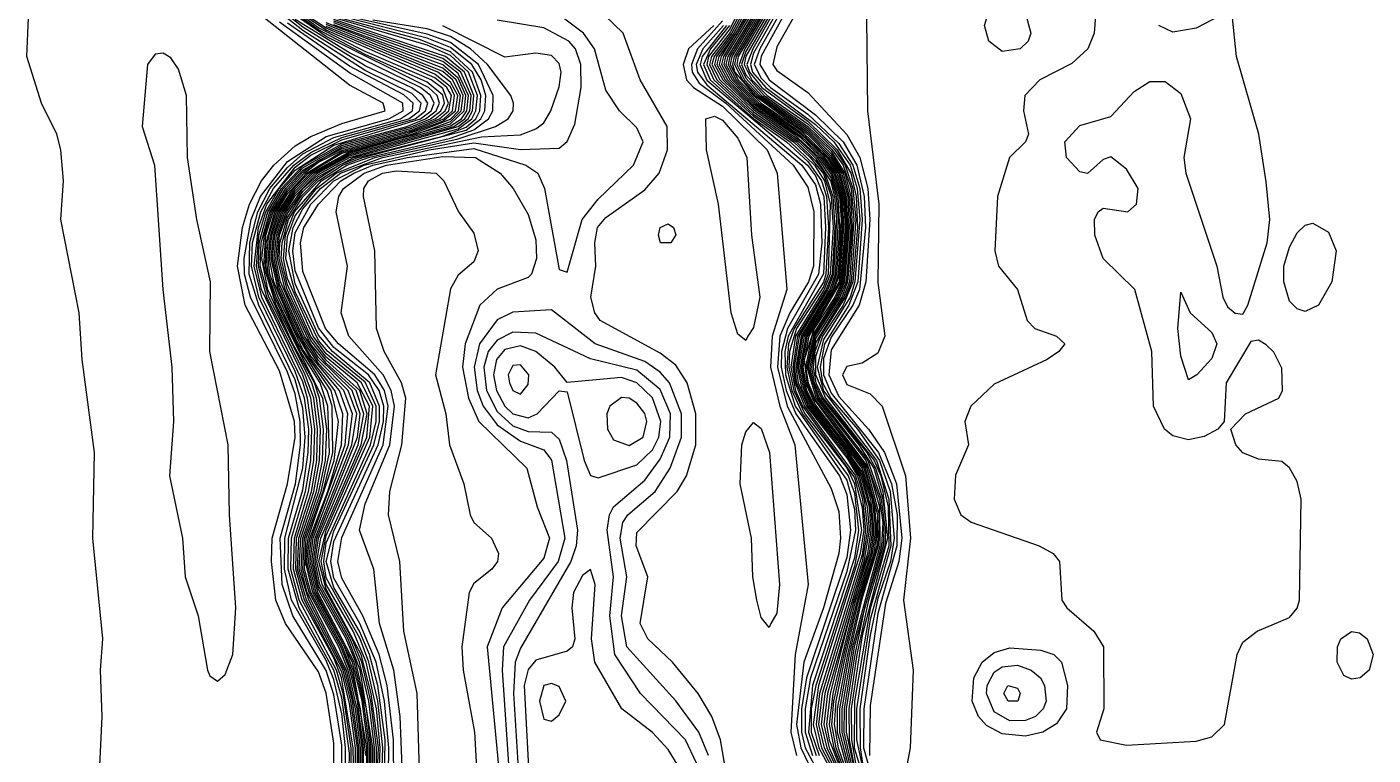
# Model space of a CAD drawing. Header units: inches. Extents: x 3311818 to 3313075, y 1372003 to 1372737.
# Drawn here: x 3312010.4 to 3312076.4, y 1372442 to 1372477.7 of the extents above; entities that cross this region are included whole.
import ezdxf

# ---------------------------------------------------------------- set-up
doc = ezdxf.new("R2010")
doc.units = ezdxf.units.IN
doc.header["$MEASUREMENT"] = 0

msp = doc.modelspace()

# ---------------------------------------------------------------- linework, layer by layer
for points, elevation in [([(3312028.409, 1372438.537), (3312028.381, 1372442.729), (3312028.074, 1372445.397), (3312027.674, 1372446.922), (3312026.872, 1372448.827), (3312025.842, 1372450.663), (3312025.651, 1372451.495), (3312025.842, 1372452.666), (3312027.871, 1372457.212), (3312028.113, 1372459.118), (3312027.938, 1372459.88), (3312027.469, 1372460.643), (3312025.688, 1372462.167), (3312025.049, 1372462.929), (3312023.936, 1372465.724), (3312023.81, 1372467.122), (3312023.975, 1372467.884), (3312024.693, 1372469.028), (3312025.802, 1372470.171), (3312026.435, 1372470.552), (3312027.364, 1372470.933), (3312029.05, 1372471.314), (3312032.321, 1372471.752), (3312034.879, 1372470.933), (3312035.464, 1372470.552), (3312035.794, 1372469.79), (3312036.513, 1372465.824), (3312036.895, 1372465.682), (3312037.632, 1372468.265), (3312038.419, 1372469.269), (3312040.152, 1372470.933), (3312040.633, 1372472.077), (3312040.325, 1372472.773), (3312039.473, 1372473.601), (3312038.8, 1372474.624), (3312038.242, 1372476.65), (3312037.701, 1372477.413), (3312032.702, 1372481.18)], 4524), ([(3312047.104, 1372480.081), (3312044.776, 1372476.269), (3312044.686, 1372475.888), (3312045.091, 1372475.126), (3312046.212, 1372473.982), (3312048.329, 1372472.493), (3312049.472, 1372471.405), (3312050.054, 1372470.552), (3312050.389, 1372469.409), (3312050.466, 1372467.884), (3312050.242, 1372465.216), (3312048.677, 1372462.548), (3312048.393, 1372461.024), (3312048.646, 1372459.88), (3312049.039, 1372459.118), (3312051.378, 1372456.055), (3312051.858, 1372454.544), (3312052.02, 1372453.02), (3312051.872, 1372451.877), (3312051.124, 1372449.59), (3312050.472, 1372446.922), (3312049.964, 1372444.635), (3312049.876, 1372443.492), (3312050.087, 1372442.348), (3312050.509, 1372441.205)], 4512), ([(3312047.194, 1372480.081), (3312044.881, 1372476.269), (3312044.792, 1372475.888), (3312045.194, 1372475.126), (3312046.312, 1372473.982), (3312048.329, 1372472.579), (3312049.64, 1372471.314), (3312050.13, 1372470.552), (3312050.457, 1372469.409), (3312050.532, 1372467.884), (3312050.31, 1372465.216), (3312048.753, 1372462.548), (3312048.459, 1372461.024), (3312048.586, 1372460.261), (3312049.091, 1372459.16), (3312051.448, 1372456.069), (3312051.929, 1372454.544), (3312052.092, 1372453.02), (3312051.945, 1372451.877), (3312051.198, 1372449.59), (3312050.563, 1372446.922), (3312050.083, 1372444.635), (3312049.997, 1372443.492), (3312050.192, 1372442.348), (3312050.592, 1372441.205)], 4511), ([(3312047.282, 1372480.081), (3312044.985, 1372476.269), (3312044.898, 1372475.888), (3312045.297, 1372475.126), (3312046.411, 1372473.982), (3312048.329, 1372472.666), (3312049.729, 1372471.314), (3312050.205, 1372470.552), (3312050.524, 1372469.409), (3312050.598, 1372467.884), (3312050.378, 1372465.216), (3312050.04, 1372464.454), (3312049.012, 1372462.929), (3312048.531, 1372461.405), (3312048.653, 1372460.261), (3312048.967, 1372459.499), (3312051.525, 1372456.069), (3312052.128, 1372453.782), (3312052.092, 1372452.258), (3312051.273, 1372449.59), (3312050.653, 1372446.922), (3312050.145, 1372444.254), (3312050.15, 1372443.11), (3312050.674, 1372441.205)], 4510), ([(3312047.37, 1372480.081), (3312045.088, 1372476.269), (3312045.006, 1372475.888), (3312045.121, 1372475.507), (3312046.114, 1372474.364), (3312048.692, 1372472.458), (3312049.818, 1372471.314), (3312050.283, 1372470.552), (3312050.591, 1372469.409), (3312050.669, 1372467.884), (3312050.446, 1372465.216), (3312050.118, 1372464.454), (3312048.905, 1372462.548), (3312048.593, 1372461.024), (3312048.721, 1372460.261), (3312049.091, 1372459.411), (3312051.602, 1372456.069), (3312052.202, 1372453.782), (3312052.167, 1372452.258), (3312051.347, 1372449.59), (3312050.741, 1372446.922), (3312050.262, 1372444.254), (3312050.265, 1372443.11), (3312050.755, 1372441.205)], 4509), ([(3312047.458, 1372480.081), (3312045.192, 1372476.269), (3312045.113, 1372475.888), (3312045.503, 1372475.126), (3312046.22, 1372474.364), (3312048.71, 1372472.541), (3312049.853, 1372471.385), (3312050.363, 1372470.552), (3312050.665, 1372469.409), (3312050.74, 1372467.884), (3312050.515, 1372465.216), (3312050.196, 1372464.454), (3312048.98, 1372462.548), (3312048.659, 1372461.024), (3312049.117, 1372459.499), (3312051.68, 1372456.069), (3312052.221, 1372454.163), (3312052.245, 1372452.258), (3312050.904, 1372447.303), (3312050.374, 1372444.254), (3312050.373, 1372443.11), (3312050.836, 1372441.205)], 4508), ([(3312047.546, 1372480.081), (3312045.298, 1372476.269), (3312045.22, 1372475.888), (3312045.606, 1372475.126), (3312046.327, 1372474.364), (3312048.71, 1372472.64), (3312049.853, 1372471.503), (3312050.443, 1372470.552), (3312050.742, 1372469.409), (3312050.812, 1372467.884), (3312050.583, 1372465.216), (3312050.279, 1372464.454), (3312049.056, 1372462.548), (3312048.73, 1372461.024), (3312049.203, 1372459.499), (3312051.558, 1372456.45), (3312052.223, 1372454.544), (3312052.382, 1372453.401), (3312052.322, 1372452.258), (3312050.988, 1372447.303), (3312050.486, 1372444.254), (3312050.481, 1372443.11), (3312050.918, 1372441.205)], 4507), ([(3312047.857, 1372480.081), (3312045.661, 1372476.288), (3312045.581, 1372475.888), (3312045.966, 1372475.126), (3312046.712, 1372474.364), (3312048.71, 1372472.968), (3312050.026, 1372471.696), (3312050.537, 1372470.933), (3312050.913, 1372469.79), (3312051.056, 1372468.265), (3312050.833, 1372465.216), (3312050.548, 1372464.454), (3312049.335, 1372462.548), (3312049.048, 1372461.786), (3312048.976, 1372461.024), (3312049.101, 1372460.261), (3312049.46, 1372459.499), (3312051.597, 1372456.831), (3312052.035, 1372456.069), (3312052.394, 1372454.926), (3312052.619, 1372452.639), (3312051.378, 1372447.851), (3312050.834, 1372444.254), (3312050.844, 1372442.729), (3312051.039, 1372441.586)], 4504), ([(3312047.947, 1372480.046), (3312046.002, 1372476.65), (3312045.721, 1372475.888), (3312045.845, 1372475.507), (3312046.459, 1372474.745), (3312048.71, 1372473.098), (3312050.152, 1372471.696), (3312050.813, 1372470.552), (3312051.076, 1372469.409), (3312051.146, 1372467.884), (3312050.919, 1372465.216), (3312050.443, 1372464.073), (3312049.431, 1372462.548), (3312049.091, 1372461.529), (3312049.091, 1372460.669), (3312049.58, 1372459.499), (3312051.955, 1372456.45), (3312052.29, 1372455.688), (3312052.647, 1372454.163), (3312052.678, 1372452.258), (3312051.759, 1372449.185), (3312050.995, 1372444.635), (3312050.986, 1372442.348), (3312051.378, 1372441.072)], 4503), ([(3312048.281, 1372480.081), (3312046.36, 1372476.65), (3312046.071, 1372475.888), (3312046.423, 1372475.212), (3312046.876, 1372474.745), (3312048.71, 1372473.443), (3312050.234, 1372471.999), (3312050.918, 1372470.933), (3312051.254, 1372469.79), (3312051.366, 1372468.265), (3312051.16, 1372465.216), (3312050.716, 1372464.073), (3312049.523, 1372462.167), (3312049.308, 1372461.024), (3312049.434, 1372460.261), (3312049.832, 1372459.499), (3312051.153, 1372457.975), (3312052.22, 1372456.45), (3312052.74, 1372454.926), (3312052.942, 1372452.639), (3312052.763, 1372451.495), (3312052.14, 1372449.671), (3312051.759, 1372447.871), (3312051.259, 1372444.254), (3312051.268, 1372442.348), (3312051.39, 1372441.586)], 4501), ([(3312026.686, 1372440.442), (3312026.687, 1372442.348), (3312026.368, 1372444.635), (3312025.99, 1372446.159), (3312024.227, 1372449.59), (3312023.76, 1372451.114), (3312023.83, 1372452.639), (3312024.597, 1372454.926), (3312024.899, 1372456.45), (3312024.953, 1372457.975), (3312024.757, 1372459.499), (3312024.501, 1372460.261), (3312023.434, 1372462.167), (3312022.211, 1372464.835), (3312021.914, 1372466.36), (3312022.048, 1372467.503), (3312022.403, 1372468.646), (3312023.091, 1372469.79), (3312023.936, 1372470.7), (3312025.842, 1372471.819), (3312029.272, 1372472.755), (3312030.421, 1372473.22), (3312030.912, 1372473.601), (3312031.082, 1372473.982), (3312030.796, 1372474.71), (3312030.232, 1372475.126), (3312026.985, 1372476.513), (3312024.698, 1372477.677), (3312022.435, 1372479.318)], 4507), ([(3312044.824, 1372440.442), (3312044.424, 1372442.729), (3312044, 1372443.873), (3312043.322, 1372445.016), (3312042.064, 1372446.541), (3312040.864, 1372447.684), (3312040.482, 1372448.446), (3312040.859, 1372450.733), (3312040.278, 1372452.258), (3312040.325, 1372452.915), (3312042.299, 1372454.926), (3312042.76, 1372455.688), (3312043.208, 1372457.212), (3312043.217, 1372458.737), (3312042.796, 1372460.261), (3312042.23, 1372461.13), (3312041.468, 1372461.714), (3312038.528, 1372463.311), (3312038.251, 1372463.692), (3312038.064, 1372464.454), (3312038.311, 1372465.979), (3312038.251, 1372467.122), (3312038.393, 1372467.884), (3312038.8, 1372468.363), (3312040.706, 1372469.736), (3312041.411, 1372470.552), (3312041.826, 1372471.696), (3312041.799, 1372472.839), (3312040.488, 1372475.126), (3312039.652, 1372477.413), (3312037.314, 1372479.699)], 4525), ([(3312045.722, 1372479.318), (3312044.898, 1372477.641), (3312043.841, 1372476.269), (3312043.747, 1372475.888), (3312044.102, 1372475.126), (3312046.042, 1372473.336), (3312047.839, 1372472.077), (3312049.036, 1372470.933), (3312049.523, 1372470.171), (3312049.809, 1372469.028), (3312049.698, 1372465.597), (3312049.472, 1372464.967), (3312048.15, 1372462.929), (3312047.804, 1372461.786), (3312047.777, 1372461.024), (3312048.019, 1372459.88), (3312048.563, 1372458.737), (3312050.615, 1372456.09), (3312050.996, 1372455.307), (3312051.348, 1372453.02), (3312050.997, 1372451.265), (3312049.097, 1372445.397), (3312048.877, 1372444.254), (3312048.877, 1372443.11), (3312049.272, 1372441.967)], 4520), ([(3312045.855, 1372479.318), (3312044.898, 1372477.456), (3312043.975, 1372476.269), (3312043.876, 1372475.888), (3312044.251, 1372475.126), (3312046.042, 1372473.45), (3312048.001, 1372472.077), (3312048.822, 1372471.314), (3312049.472, 1372470.508), (3312049.861, 1372469.409), (3312049.943, 1372467.884), (3312049.811, 1372465.597), (3312049.512, 1372464.835), (3312048.099, 1372462.548), (3312047.877, 1372461.024), (3312048.108, 1372459.88), (3312048.447, 1372459.118), (3312050.997, 1372455.587), (3312051.378, 1372454.143), (3312051.451, 1372453.02), (3312051.281, 1372451.877), (3312049.239, 1372445.397), (3312048.976, 1372443.492), (3312049.242, 1372442.348), (3312050.066, 1372440.824)], 4519), ([(3312045.988, 1372479.318), (3312044.973, 1372477.413), (3312044.11, 1372476.269), (3312044.004, 1372475.888), (3312044.394, 1372475.126), (3312046.042, 1372473.564), (3312048.135, 1372472.077), (3312049.091, 1372471.157), (3312049.546, 1372470.552), (3312049.94, 1372469.409), (3312050.026, 1372467.884), (3312049.899, 1372465.597), (3312049.604, 1372464.835), (3312048.195, 1372462.548), (3312047.969, 1372461.024), (3312048.081, 1372460.261), (3312048.541, 1372459.118), (3312051.052, 1372455.688), (3312051.394, 1372454.544), (3312051.542, 1372453.02), (3312051.378, 1372451.817), (3312049.282, 1372445.016), (3312049.11, 1372443.492), (3312049.381, 1372442.348), (3312050.185, 1372440.824)], 4518), ([(3312046.108, 1372479.318), (3312045.072, 1372477.413), (3312044.229, 1372476.269), (3312044.131, 1372475.888), (3312044.533, 1372475.126), (3312046.042, 1372473.666), (3312048.268, 1372472.077), (3312049.091, 1372471.29), (3312049.827, 1372470.171), (3312050.02, 1372469.409), (3312050.114, 1372468.265), (3312049.973, 1372465.597), (3312049.695, 1372464.835), (3312048.291, 1372462.548), (3312048.04, 1372461.024), (3312048.159, 1372460.261), (3312048.635, 1372459.118), (3312050.615, 1372456.57), (3312051.138, 1372455.688), (3312051.473, 1372454.544), (3312051.633, 1372453.02), (3312051.378, 1372451.495), (3312049.417, 1372445.016), (3312049.238, 1372443.492), (3312049.514, 1372442.348), (3312050.286, 1372440.824)], 4517), ([(3312046.22, 1372479.318), (3312045.17, 1372477.413), (3312044.343, 1372476.269), (3312044.245, 1372475.888), (3312044.65, 1372475.126), (3312046.042, 1372473.762), (3312048.329, 1372472.127), (3312049.17, 1372471.314), (3312049.853, 1372470.306), (3312050.099, 1372469.409), (3312050.198, 1372468.265), (3312050.046, 1372465.597), (3312049.787, 1372464.835), (3312048.374, 1372462.548), (3312048.112, 1372461.024), (3312048.238, 1372460.261), (3312048.725, 1372459.118), (3312050.615, 1372456.7), (3312051.225, 1372455.688), (3312051.627, 1372454.163), (3312051.724, 1372453.02), (3312051.457, 1372451.495), (3312049.548, 1372445.016), (3312049.366, 1372443.492), (3312049.636, 1372442.348), (3312050.375, 1372440.824)], 4516), ([(3312046.331, 1372479.318), (3312044.458, 1372476.269), (3312044.358, 1372475.888), (3312044.767, 1372475.126), (3312046.042, 1372473.858), (3312048.027, 1372472.458), (3312049.268, 1372471.314), (3312049.853, 1372470.488), (3312050.178, 1372469.409), (3312050.267, 1372467.884), (3312050.12, 1372465.597), (3312049.874, 1372464.835), (3312048.45, 1372462.548), (3312048.183, 1372461.024), (3312048.434, 1372459.88), (3312048.804, 1372459.118), (3312050.615, 1372456.831), (3312051.311, 1372455.688), (3312051.711, 1372454.163), (3312051.803, 1372453.02), (3312051.64, 1372451.877), (3312049.676, 1372445.016), (3312049.494, 1372443.492), (3312049.758, 1372442.348), (3312050.26, 1372441.205)], 4515), ([(3312047.566, 1372479.946), (3312045.622, 1372476.65), (3312045.335, 1372475.888), (3312045.661, 1372475.205), (3312046.436, 1372474.364), (3312048.71, 1372472.739), (3312049.853, 1372471.62), (3312050.522, 1372470.552), (3312050.819, 1372469.409), (3312050.884, 1372467.884), (3312050.66, 1372465.216), (3312050.369, 1372464.454), (3312049.091, 1372462.435), (3312048.812, 1372461.024), (3312048.947, 1372460.261), (3312049.288, 1372459.499), (3312051.645, 1372456.45), (3312052.305, 1372454.544), (3312052.456, 1372453.401), (3312052.4, 1372452.258), (3312051.493, 1372449.209), (3312051.007, 1372446.922), (3312050.597, 1372444.254), (3312050.588, 1372443.11), (3312050.999, 1372441.205)], 4506), ([(3312047.566, 1372479.771), (3312045.661, 1372476.511), (3312045.458, 1372475.888), (3312045.661, 1372475.373), (3312046.574, 1372474.364), (3312048.71, 1372472.839), (3312049.899, 1372471.696), (3312050.442, 1372470.933), (3312050.831, 1372469.79), (3312050.966, 1372468.265), (3312050.746, 1372465.216), (3312050.459, 1372464.454), (3312049.091, 1372462.225), (3312048.894, 1372461.024), (3312049.022, 1372460.261), (3312049.374, 1372459.499), (3312051.209, 1372457.212), (3312051.942, 1372456.069), (3312052.387, 1372454.544), (3312052.533, 1372453.401), (3312052.478, 1372452.258), (3312051.677, 1372449.59), (3312051.113, 1372446.922), (3312050.715, 1372444.254), (3312050.733, 1372442.729), (3312050.942, 1372441.586)], 4505), ([(3312047.947, 1372479.798), (3312046.042, 1372476.433), (3312045.89, 1372475.888), (3312045.998, 1372475.507), (3312046.653, 1372474.745), (3312049.091, 1372472.931), (3312049.977, 1372472.077), (3312050.779, 1372470.933), (3312051.124, 1372469.79), (3312051.263, 1372468.265), (3312051.012, 1372465.216), (3312050.782, 1372464.454), (3312049.472, 1372462.383), (3312049.173, 1372461.024), (3312049.472, 1372459.86), (3312052.071, 1372456.45), (3312052.689, 1372454.544), (3312052.786, 1372452.258), (3312051.759, 1372448.633), (3312051.098, 1372444.254), (3312051.09, 1372442.729), (3312051.418, 1372441.205)], 4502), ([(3312048.329, 1372479.78), (3312046.423, 1372476.296), (3312046.355, 1372475.888), (3312046.804, 1372475.123), (3312049.091, 1372473.408), (3312050.445, 1372472.077), (3312051.108, 1372470.933), (3312051.471, 1372469.409), (3312051.534, 1372467.884), (3312051.235, 1372464.835), (3312050.91, 1372464.073), (3312049.853, 1372462.497), (3312049.472, 1372461.454), (3312049.472, 1372460.643), (3312049.853, 1372459.748), (3312052.179, 1372456.831), (3312052.815, 1372455.307), (3312053.095, 1372453.782), (3312053.082, 1372452.258), (3312052.14, 1372448.927), (3312051.453, 1372444.254), (3312051.439, 1372442.348), (3312051.759, 1372441.177)], 4500), ([(3312026.194, 1372440.442), (3312026.223, 1372442.087), (3312025.842, 1372444.8), (3312025.46, 1372446.159), (3312023.754, 1372449.209), (3312023.217, 1372451.114), (3312023.237, 1372452.639), (3312023.936, 1372455.01), (3312024.193, 1372456.831), (3312024.22, 1372457.975), (3312024.009, 1372459.499), (3312023.555, 1372460.812), (3312021.778, 1372464.454), (3312021.409, 1372465.979), (3312021.471, 1372467.122), (3312021.873, 1372468.646), (3312022.496, 1372469.79), (3312023.49, 1372470.933), (3312024.317, 1372471.567), (3312025.842, 1372472.304), (3312029.125, 1372473.22), (3312029.659, 1372473.601), (3312029.731, 1372473.982), (3312029.272, 1372474.456), (3312026.985, 1372475.592), (3312023.936, 1372477.554), (3312022.03, 1372479.05)], 4502), ([(3312026.307, 1372440.442), (3312026.308, 1372442.348), (3312025.909, 1372445.016), (3312025.576, 1372446.159), (3312023.745, 1372449.59), (3312023.343, 1372451.114), (3312023.377, 1372452.639), (3312024.067, 1372454.926), (3312024.327, 1372456.45), (3312024.379, 1372457.975), (3312024.165, 1372459.499), (3312023.936, 1372460.3), (3312021.927, 1372464.454), (3312021.542, 1372465.979), (3312021.758, 1372467.884), (3312022.173, 1372469.028), (3312023.555, 1372470.837), (3312024.317, 1372471.43), (3312025.842, 1372472.18), (3312029.438, 1372473.22), (3312029.951, 1372473.601), (3312030.072, 1372473.982), (3312029.823, 1372474.364), (3312029.272, 1372474.739), (3312026.985, 1372475.818), (3312023.936, 1372477.704), (3312022.03, 1372479.214)], 4503), ([(3312026.509, 1372440.442), (3312026.511, 1372442.348), (3312026.223, 1372444.526), (3312025.842, 1372446.071), (3312024.013, 1372449.59), (3312023.584, 1372451.114), (3312023.629, 1372452.639), (3312024.354, 1372454.926), (3312024.615, 1372456.45), (3312024.66, 1372457.975), (3312024.464, 1372459.499), (3312024.054, 1372460.643), (3312022.166, 1372464.454), (3312021.755, 1372465.979), (3312021.798, 1372467.122), (3312022.213, 1372468.646), (3312022.883, 1372469.79), (3312023.936, 1372470.909), (3312025.842, 1372471.982), (3312029.037, 1372472.839), (3312029.958, 1372473.22), (3312030.475, 1372473.601), (3312030.645, 1372473.982), (3312030.523, 1372474.364), (3312030.104, 1372474.745), (3312025.079, 1372477.257), (3312022.411, 1372479.11)], 4505), ([(3312026.609, 1372440.442), (3312026.61, 1372442.348), (3312026.287, 1372444.635), (3312025.904, 1372446.159), (3312024.12, 1372449.59), (3312023.672, 1372451.114), (3312023.729, 1372452.639), (3312024.476, 1372454.926), (3312024.758, 1372456.45), (3312024.806, 1372457.975), (3312024.608, 1372459.499), (3312024.367, 1372460.261), (3312022.269, 1372464.454), (3312021.845, 1372465.979), (3312021.886, 1372467.122), (3312022.308, 1372468.646), (3312022.987, 1372469.79), (3312023.936, 1372470.804), (3312025.842, 1372471.9), (3312029.272, 1372472.829), (3312030.192, 1372473.22), (3312030.705, 1372473.601), (3312030.881, 1372473.982), (3312030.796, 1372474.38), (3312030.034, 1372475.019), (3312026.985, 1372476.363), (3312024.698, 1372477.577), (3312022.411, 1372479.227)], 4506), ([(3312026.763, 1372440.442), (3312026.763, 1372442.348), (3312026.519, 1372444.254), (3312026.077, 1372446.159), (3312024.149, 1372449.971), (3312023.848, 1372451.114), (3312023.931, 1372452.639), (3312024.717, 1372454.926), (3312025.04, 1372456.45), (3312025.106, 1372457.975), (3312024.917, 1372459.499), (3312022.631, 1372464.073), (3312022.024, 1372465.979), (3312022.121, 1372467.503), (3312022.483, 1372468.646), (3312023.174, 1372469.766), (3312023.936, 1372470.596), (3312024.698, 1372471.168), (3312025.842, 1372471.737), (3312029.272, 1372472.681), (3312030.636, 1372473.22), (3312031.102, 1372473.601), (3312031.22, 1372474.364), (3312030.996, 1372474.745), (3312030.415, 1372475.219), (3312025.079, 1372477.569), (3312022.793, 1372479.085)], 4508), ([(3312026.84, 1372440.442), (3312026.84, 1372442.348), (3312026.603, 1372444.254), (3312026.164, 1372446.159), (3312025.697, 1372447.303), (3312024.241, 1372449.971), (3312023.936, 1372451.114), (3312024.017, 1372452.639), (3312024.826, 1372454.926), (3312025.245, 1372456.831), (3312025.165, 1372459.118), (3312024.776, 1372460.261), (3312023.816, 1372461.786), (3312022.548, 1372464.454), (3312022.101, 1372465.979), (3312022.129, 1372467.122), (3312022.562, 1372468.646), (3312023.174, 1372469.647), (3312023.998, 1372470.552), (3312024.698, 1372471.086), (3312025.842, 1372471.662), (3312029.272, 1372472.606), (3312030.846, 1372473.22), (3312031.27, 1372473.601), (3312031.377, 1372474.364), (3312031.178, 1372474.788), (3312030.415, 1372475.406), (3312025.079, 1372477.66), (3312022.793, 1372479.181)], 4509), ([(3312046.193, 1372478.937), (3312044.567, 1372476.269), (3312044.471, 1372475.888), (3312044.884, 1372475.126), (3312046.042, 1372473.955), (3312048.329, 1372472.311), (3312049.365, 1372471.314), (3312049.902, 1372470.552), (3312050.254, 1372469.409), (3312050.339, 1372468.265), (3312050.193, 1372465.597), (3312049.947, 1372464.835), (3312048.526, 1372462.548), (3312048.255, 1372461.024), (3312048.505, 1372459.88), (3312048.882, 1372459.118), (3312050.699, 1372456.831), (3312051.378, 1372455.726), (3312051.789, 1372454.163), (3312051.875, 1372453.02), (3312051.722, 1372451.877), (3312050.973, 1372449.59), (3312049.804, 1372445.016), (3312049.622, 1372443.492), (3312049.755, 1372442.729), (3312050.343, 1372441.205)], 4514), ([(3312046.297, 1372478.937), (3312044.672, 1372476.269), (3312044.58, 1372475.888), (3312044.989, 1372475.126), (3312046.113, 1372473.982), (3312048.329, 1372472.403), (3312049.462, 1372471.314), (3312049.978, 1372470.552), (3312050.322, 1372469.409), (3312050.399, 1372467.884), (3312050.234, 1372465.471), (3312049.853, 1372464.532), (3312048.602, 1372462.548), (3312048.326, 1372461.024), (3312048.575, 1372459.88), (3312048.96, 1372459.118), (3312051.378, 1372455.891), (3312051.787, 1372454.544), (3312051.947, 1372453.02), (3312051.799, 1372451.877), (3312051.05, 1372449.59), (3312049.927, 1372445.016), (3312049.75, 1372443.492), (3312049.982, 1372442.348), (3312050.426, 1372441.205)], 4513), ([(3312062.87, 1372478.937), (3312062.752, 1372477.413), (3312062.443, 1372476.65), (3312061.668, 1372475.921), (3312060.096, 1372475.126), (3312059.361, 1372474.364), (3312059.286, 1372473.601), (3312059.539, 1372472.458), (3312059.382, 1372472.077), (3312058.598, 1372471.314), (3312058.011, 1372469.409), (3312057.881, 1372466.741), (3312058.061, 1372465.979), (3312058.994, 1372464.835), (3312059.462, 1372463.311), (3312059.846, 1372462.929), (3312060.906, 1372462.548), (3312061.309, 1372462.167), (3312061.03, 1372461.786), (3312060.447, 1372461.405), (3312057.857, 1372460.183), (3312056.705, 1372459.118), (3312056.414, 1372458.356), (3312056.583, 1372457.212), (3312055.951, 1372455.724), (3312055.89, 1372454.544), (3312056.222, 1372453.782), (3312056.714, 1372453.415), (3312060.056, 1372452.258), (3312060.744, 1372451.877), (3312061.05, 1372451.495), (3312061.163, 1372449.59), (3312061.415, 1372449.209), (3312062.744, 1372448.065), (3312063.208, 1372447.303), (3312063.237, 1372444.254), (3312062.877, 1372443.11), (3312063.046, 1372442.729), (3312064.336, 1372442.475), (3312067.767, 1372442.666)], 4497), ([(3312059.128, 1372476.65), (3312058.238, 1372476.515), (3312057.59, 1372477.031), (3312057.369, 1372477.794), (3312057.483, 1372478.175), (3312057.857, 1372478.586), (3312058.619, 1372478.842), (3312059, 1372478.741), (3312059.382, 1372478.381), (3312059.644, 1372477.413), (3312059.516, 1372477.031), (3312059.128, 1372476.65)], 4498), ([(3312016.765, 1372409.952), (3312016.322, 1372414.525), (3312016.252, 1372417.955), (3312015.405, 1372423.291), (3312014.928, 1372427.865), (3312014.809, 1372431.295), (3312013.721, 1372436.25), (3312014.095, 1372443.873), (3312013.999, 1372446.159), (3312014.112, 1372447.684), (3312013.629, 1372452.639), (3312013.707, 1372456.831), (3312013.108, 1372461.405), (3312012.962, 1372463.692), (3312012.053, 1372468.265), (3312012.19, 1372470.171), (3312012.061, 1372471.696), (3312011.856, 1372472.458), (3312011.109, 1372473.982), (3312010.396, 1372476.269), (3312010.474, 1372478.175)], 4498), ([(3312025.46, 1372440.235), (3312025.46, 1372442.566), (3312025.079, 1372445.024), (3312024.698, 1372446.074), (3312023.09, 1372448.446), (3312022.615, 1372449.59), (3312022.392, 1372451.495), (3312022.423, 1372452.639), (3312023.174, 1372455.298), (3312023.55, 1372457.594), (3312023.528, 1372458.356), (3312022.793, 1372460.839), (3312021.108, 1372464.073), (3312020.72, 1372465.979), (3312020.975, 1372467.884), (3312021.319, 1372469.028), (3312021.91, 1372470.171), (3312022.506, 1372470.933), (3312023.555, 1372471.893), (3312024.317, 1372472.34), (3312025.842, 1372472.976), (3312027.979, 1372473.601), (3312027.866, 1372473.982), (3312026.223, 1372474.863), (3312021.649, 1372478.486)], 4499), ([(3312026.432, 1372440.824), (3312026.409, 1372442.348), (3312025.833, 1372445.778), (3312025.46, 1372446.753), (3312023.894, 1372449.59), (3312023.47, 1372451.114), (3312023.517, 1372452.639), (3312024.214, 1372454.926), (3312024.471, 1372456.45), (3312024.519, 1372457.975), (3312024.321, 1372459.499), (3312023.936, 1372460.627), (3312021.903, 1372464.835), (3312021.666, 1372465.979), (3312021.773, 1372467.503), (3312022.118, 1372468.646), (3312022.775, 1372469.79), (3312023.555, 1372470.698), (3312025.46, 1372471.924), (3312029.712, 1372473.22), (3312030.222, 1372473.601), (3312030.38, 1372473.982), (3312030.195, 1372474.364), (3312029.698, 1372474.745), (3312026.223, 1372476.457), (3312023.555, 1372478.084)], 4504), ([(3312027.275, 1372440.061), (3312027.29, 1372442.348), (3312027.064, 1372444.254), (3312026.534, 1372446.541), (3312026.055, 1372447.684), (3312024.698, 1372450.106), (3312024.367, 1372451.495), (3312024.533, 1372452.639), (3312026.339, 1372457.212), (3312026.576, 1372458.737), (3312026.149, 1372459.88), (3312024.698, 1372461.351), (3312023.936, 1372462.51), (3312022.793, 1372465.086), (3312022.53, 1372466.36), (3312022.639, 1372467.503), (3312023.042, 1372468.646), (3312023.555, 1372469.442), (3312024.654, 1372470.552), (3312026.223, 1372471.391), (3312031.344, 1372472.839), (3312031.879, 1372473.22), (3312032.118, 1372473.601), (3312032.193, 1372474.364), (3312031.679, 1372475.507), (3312030.796, 1372476.182), (3312025.46, 1372478.005)], 4515), ([(3312027.351, 1372440.061), (3312027.364, 1372442.348), (3312026.744, 1372446.159), (3312026.149, 1372447.684), (3312024.698, 1372450.301), (3312024.452, 1372451.495), (3312024.62, 1372452.639), (3312026.621, 1372457.594), (3312026.751, 1372458.737), (3312026.35, 1372459.88), (3312024.698, 1372461.492), (3312024.01, 1372462.548), (3312022.833, 1372465.216), (3312022.611, 1372466.36), (3312022.714, 1372467.503), (3312023.124, 1372468.646), (3312023.936, 1372469.776), (3312024.698, 1372470.489), (3312026.223, 1372471.322), (3312031.559, 1372472.838), (3312032.047, 1372473.22), (3312032.26, 1372473.601), (3312032.325, 1372474.364), (3312031.866, 1372475.507), (3312030.938, 1372476.269), (3312025.46, 1372478.091)], 4516), ([(3312027.444, 1372440.061), (3312027.455, 1372442.348), (3312027.173, 1372444.635), (3312026.72, 1372446.541), (3312026.247, 1372447.684), (3312024.774, 1372450.352), (3312024.536, 1372451.495), (3312024.709, 1372452.639), (3312026.645, 1372457.212), (3312026.921, 1372458.737), (3312026.543, 1372459.88), (3312025.079, 1372461.226), (3312024.312, 1372462.167), (3312023.069, 1372464.835), (3312022.691, 1372466.36), (3312022.789, 1372467.503), (3312023.174, 1372468.571), (3312023.936, 1372469.649), (3312024.698, 1372470.385), (3312026.411, 1372471.314), (3312031.559, 1372472.723), (3312032.222, 1372473.22), (3312032.427, 1372473.601), (3312032.494, 1372474.364), (3312032.062, 1372475.507), (3312031.178, 1372476.314), (3312030.034, 1372476.822), (3312025.467, 1372478.175)], 4517), ([(3312027.539, 1372440.061), (3312027.546, 1372442.348), (3312027.263, 1372444.635), (3312026.819, 1372446.541), (3312026.359, 1372447.684), (3312024.877, 1372450.352), (3312024.621, 1372451.495), (3312024.817, 1372452.639), (3312026.791, 1372457.212), (3312027.081, 1372458.737), (3312026.727, 1372459.88), (3312025.079, 1372461.367), (3312024.317, 1372462.338), (3312023.157, 1372464.835), (3312022.772, 1372466.36), (3312022.807, 1372467.122), (3312023.174, 1372468.378), (3312023.842, 1372469.409), (3312024.698, 1372470.281), (3312025.698, 1372470.933), (3312026.627, 1372471.314), (3312030.796, 1372472.365), (3312031.94, 1372472.8), (3312032.425, 1372473.22), (3312032.614, 1372473.601), (3312032.663, 1372474.364), (3312032.264, 1372475.507), (3312031.178, 1372476.509), (3312029.653, 1372477.103), (3312025.716, 1372478.175)], 4518), ([(3312027.481, 1372438.537), (3312027.638, 1372442.348), (3312027.292, 1372445.016), (3312026.797, 1372446.922), (3312025.079, 1372450.126), (3312024.71, 1372451.495), (3312025.071, 1372453.02), (3312027.068, 1372457.594), (3312027.202, 1372459.118), (3312026.604, 1372460.261), (3312025.079, 1372461.524), (3312024.317, 1372462.519), (3312023.174, 1372465.061), (3312022.877, 1372466.36), (3312022.914, 1372467.122), (3312023.225, 1372468.265), (3312023.936, 1372469.389), (3312024.698, 1372470.177), (3312025.872, 1372470.933), (3312026.879, 1372471.314), (3312031.94, 1372472.652), (3312032.665, 1372473.22), (3312032.866, 1372473.601), (3312032.91, 1372474.364), (3312032.684, 1372475.126), (3312032.231, 1372475.888), (3312031.178, 1372476.715), (3312030.034, 1372477.172), (3312025.842, 1372478.233)], 4519), ([(3312027.603, 1372438.537), (3312027.729, 1372442.348), (3312027.54, 1372444.254), (3312027.032, 1372446.541), (3312026.405, 1372448.065), (3312025.079, 1372450.358), (3312024.833, 1372451.495), (3312025.079, 1372452.762), (3312027.219, 1372457.594), (3312027.36, 1372459.118), (3312026.804, 1372460.261), (3312025.079, 1372461.686), (3312024.434, 1372462.548), (3312023.174, 1372465.379), (3312022.99, 1372466.36), (3312023.085, 1372467.503), (3312023.529, 1372468.646), (3312024.852, 1372470.171), (3312026.083, 1372470.933), (3312027.155, 1372471.314), (3312031.178, 1372472.259), (3312032.321, 1372472.678), (3312033.045, 1372473.22), (3312033.258, 1372473.601), (3312033.264, 1372474.364), (3312032.544, 1372475.888), (3312031.178, 1372476.953), (3312030.034, 1372477.372), (3312026.223, 1372478.212)], 4520), ([(3312027.724, 1372438.537), (3312027.86, 1372442.348), (3312027.605, 1372444.635), (3312027.175, 1372446.541), (3312026.737, 1372447.684), (3312025.079, 1372450.693), (3312024.956, 1372451.495), (3312025.079, 1372452.409), (3312027.251, 1372457.212), (3312027.531, 1372458.356), (3312027.529, 1372459.118), (3312026.985, 1372460.286), (3312025.165, 1372461.786), (3312024.698, 1372462.342), (3312023.555, 1372464.718), (3312023.104, 1372466.36), (3312023.174, 1372467.433), (3312023.555, 1372468.45), (3312024.604, 1372469.79), (3312025.56, 1372470.552), (3312027.465, 1372471.314), (3312031.559, 1372472.233), (3312033.388, 1372472.839), (3312034.013, 1372473.22), (3312034.246, 1372473.601), (3312034.273, 1372473.982), (3312034.139, 1372474.364), (3312032.985, 1372475.888), (3312032.164, 1372476.65), (3312031.178, 1372477.248), (3312030.034, 1372477.632), (3312027.366, 1372478.048)], 4521), ([(3312028.096, 1372438.537), (3312028.149, 1372442.348), (3312027.944, 1372444.635), (3312027.527, 1372446.541), (3312026.732, 1372448.446), (3312025.46, 1372450.669), (3312025.31, 1372451.495), (3312025.46, 1372452.473), (3312027.627, 1372457.212), (3312027.891, 1372458.356), (3312027.899, 1372459.118), (3312027.679, 1372459.88), (3312027.155, 1372460.643), (3312025.46, 1372461.992), (3312024.698, 1372462.954), (3312023.555, 1372465.752), (3312023.448, 1372466.741), (3312023.555, 1372467.615), (3312024.327, 1372469.028), (3312025.457, 1372470.171), (3312026.938, 1372470.933), (3312030.126, 1372471.696), (3312032.321, 1372472.033), (3312034.608, 1372471.712), (3312036.513, 1372471.777), (3312036.895, 1372472.096), (3312037.276, 1372472.948), (3312037.593, 1372474.745), (3312037.573, 1372475.888), (3312037.313, 1372476.65), (3312036.978, 1372477.031), (3312035.751, 1372477.687), (3312033.464, 1372478.054)], 4523), ([(3312044.517, 1372478.03), (3312043.295, 1372476.65), (3312042.995, 1372475.888), (3312043.035, 1372475.507), (3312043.374, 1372474.96), (3312044.691, 1372473.982), (3312047.991, 1372470.933), (3312048.71, 1372469.854), (3312049.001, 1372468.646), (3312048.993, 1372465.979), (3312048.742, 1372465.216), (3312047.822, 1372463.692), (3312047.335, 1372462.548), (3312047.222, 1372461.024), (3312047.702, 1372459.118), (3312049.853, 1372455.077), (3312050.234, 1372453.949), (3312050.31, 1372452.639), (3312050.231, 1372451.877), (3312049.472, 1372449.219), (3312048.508, 1372446.541), (3312048.146, 1372443.492), (3312048.361, 1372442.348), (3312048.903, 1372441.205)], 4524), ([(3312048.219, 1372478.556), (3312047.185, 1372476.749), (3312046.988, 1372475.888), (3312047.185, 1372475.586), (3312048.71, 1372474.508), (3312050.615, 1372472.449), (3312051.254, 1372471.314), (3312051.651, 1372469.79), (3312051.743, 1372468.265), (3312051.558, 1372465.216), (3312051.219, 1372464.073), (3312049.853, 1372461.878), (3312049.735, 1372460.643), (3312050.234, 1372459.588), (3312051.68, 1372457.975), (3312052.477, 1372456.831), (3312053.062, 1372455.307), (3312053.314, 1372452.639), (3312053.167, 1372451.495), (3312052.521, 1372449.43), (3312051.759, 1372444.422), (3312051.733, 1372441.967)], 4499), ([(3312051.589, 1372478.175), (3312051.638, 1372473.601), (3312052.19, 1372469.028), (3312052.14, 1372465.173), (3312052.487, 1372462.548), (3312052.14, 1372461.707), (3312051.378, 1372461.229), (3312050.615, 1372461.054), (3312050.417, 1372460.643), (3312050.615, 1372460.172), (3312051.759, 1372459.713), (3312052.356, 1372459.118), (3312053.505, 1372455.688), (3312053.749, 1372452.639), (3312053.404, 1372449.59), (3312053.881, 1372446.159), (3312053.729, 1372442.348), (3312053.52, 1372441.205)], 4498), ([(3312067.767, 1372442.666), (3312068.529, 1372442.886), (3312069.15, 1372443.492), (3312069.765, 1372446.922), (3312070.053, 1372447.529), (3312070.746, 1372448.065), (3312072.34, 1372448.737), (3312072.721, 1372449.204), (3312072.829, 1372449.59), (3312072.906, 1372454.544), (3312072.721, 1372455.415), (3312072.34, 1372456.079), (3312071.959, 1372456.401), (3312070.816, 1372456.502), (3312070.053, 1372456.821), (3312069.712, 1372457.212), (3312069.469, 1372457.975), (3312070.186, 1372458.737), (3312071.811, 1372459.499), (3312072.001, 1372459.88), (3312071.959, 1372460.977), (3312071.578, 1372461.759), (3312071.197, 1372462.123), (3312070.816, 1372462.349), (3312070.435, 1372462.289), (3312069.24, 1372460.261), (3312069.131, 1372458.356), (3312068.82, 1372457.975), (3312068.148, 1372457.623), (3312067.385, 1372457.466), (3312066.623, 1372457.647), (3312066.201, 1372457.975), (3312065.671, 1372459.118), (3312065.581, 1372461.786), (3312064.752, 1372464.835), (3312063.193, 1372466.36), (3312062.796, 1372467.503), (3312062.777, 1372468.265), (3312062.946, 1372468.646), (3312063.193, 1372468.821), (3312064.4, 1372468.646), (3312064.841, 1372469.028), (3312064.911, 1372469.79), (3312064.336, 1372470.746), (3312063.574, 1372471.348), (3312063.193, 1372471.225), (3312062.431, 1372470.536), (3312062.05, 1372470.604), (3312061.405, 1372471.314), (3312061.316, 1372472.077), (3312062.05, 1372472.882), (3312063.574, 1372473.333), (3312064.717, 1372474.556), (3312065.48, 1372475.047), (3312066.242, 1372475.053), (3312067.004, 1372474.462), (3312067.486, 1372473.22), (3312067.152, 1372471.314), (3312067.248, 1372470.552), (3312068.769, 1372465.979), (3312069.064, 1372464.454), (3312069.291, 1372463.987), (3312069.672, 1372463.677), (3312070.053, 1372463.625), (3312070.292, 1372464.073), (3312071.244, 1372467.122), (3312071.369, 1372468.265), (3312071.197, 1372470.127), (3312070.843, 1372472.458), (3312069.742, 1372476.269), (3312069.54, 1372478.175)], 4497), ([(3312069.291, 1372478.461), (3312067.767, 1372477.665), (3312066.623, 1372477.468), (3312065.93, 1372477.794)], 4497), ([(3312025.842, 1372440.33), (3312025.842, 1372442.465), (3312025.46, 1372444.94), (3312025.079, 1372446.142), (3312023.438, 1372448.827), (3312022.915, 1372450.352), (3312022.823, 1372452.639), (3312023.57, 1372455.307), (3312023.817, 1372457.212), (3312023.808, 1372458.356), (3312023.555, 1372459.715), (3312023.174, 1372460.776), (3312021.364, 1372464.454), (3312021.077, 1372465.597), (3312021.047, 1372466.36), (3312021.393, 1372468.265), (3312021.852, 1372469.409), (3312023.174, 1372471.112), (3312025.079, 1372472.338), (3312028.154, 1372473.22), (3312028.859, 1372473.601), (3312028.841, 1372473.982), (3312026.223, 1372475.463), (3312022.793, 1372477.956)], 4500), ([(3312026.047, 1372440.824), (3312026.023, 1372442.348), (3312025.842, 1372444.015), (3312025.46, 1372445.697), (3312025.079, 1372446.621), (3312023.381, 1372449.59), (3312023.032, 1372451.114), (3312023.049, 1372452.639), (3312023.936, 1372456.069), (3312024.053, 1372457.594), (3312023.936, 1372459.019), (3312023.555, 1372460.403), (3312021.768, 1372464.073), (3312021.305, 1372465.597), (3312021.335, 1372467.122), (3312021.728, 1372468.646), (3312022.321, 1372469.79), (3312023.174, 1372470.831), (3312023.936, 1372471.489), (3312025.46, 1372472.304), (3312028.73, 1372473.22), (3312029.312, 1372473.601), (3312029.343, 1372473.982), (3312028.891, 1372474.392), (3312026.223, 1372475.802), (3312023.174, 1372477.912)], 4501), ([(3312026.917, 1372440.442), (3312026.916, 1372442.348), (3312026.611, 1372444.635), (3312026.223, 1372446.236), (3312025.791, 1372447.303), (3312024.332, 1372449.971), (3312024.012, 1372451.114), (3312024.102, 1372452.639), (3312024.936, 1372454.926), (3312025.404, 1372456.831), (3312025.365, 1372459.118), (3312025.125, 1372459.88), (3312023.697, 1372462.167), (3312022.632, 1372464.454), (3312022.239, 1372465.597), (3312022.152, 1372466.36), (3312022.268, 1372467.503), (3312022.641, 1372468.646), (3312023.174, 1372469.528), (3312024.104, 1372470.552), (3312025.842, 1372471.592), (3312029.03, 1372472.458), (3312030.796, 1372473.095), (3312031.423, 1372473.601), (3312031.535, 1372474.364), (3312031.178, 1372475.02), (3312030.549, 1372475.507), (3312025.079, 1372477.751)], 4510), ([(3312027.019, 1372441.967), (3312026.754, 1372444.254), (3312026.328, 1372446.159), (3312025.882, 1372447.303), (3312024.417, 1372449.971), (3312024.058, 1372451.495), (3312024.188, 1372452.639), (3312025.477, 1372456.45), (3312025.687, 1372458.356), (3312025.315, 1372459.88), (3312023.936, 1372461.887), (3312022.716, 1372464.454), (3312022.318, 1372465.597), (3312022.226, 1372466.36), (3312022.341, 1372467.503), (3312022.719, 1372468.646), (3312023.469, 1372469.79), (3312024.21, 1372470.552), (3312025.842, 1372471.522), (3312029.272, 1372472.458), (3312031.178, 1372473.189), (3312031.574, 1372473.601), (3312031.669, 1372474.364), (3312031.275, 1372475.126), (3312030.796, 1372475.532), (3312025.079, 1372477.838)], 4511), ([(3312027.068, 1372440.442), (3312027.067, 1372442.348), (3312026.408, 1372446.159), (3312025.97, 1372447.303), (3312024.502, 1372449.971), (3312024.134, 1372451.495), (3312024.273, 1372452.639), (3312025.151, 1372454.926), (3312025.826, 1372457.212), (3312025.897, 1372458.737), (3312025.51, 1372459.88), (3312024.317, 1372461.433), (3312023.555, 1372462.794), (3312022.505, 1372465.216), (3312022.299, 1372466.36), (3312022.415, 1372467.503), (3312022.798, 1372468.646), (3312023.555, 1372469.783), (3312024.317, 1372470.552), (3312026.223, 1372471.595), (3312029.502, 1372472.458), (3312031.178, 1372473.081), (3312031.708, 1372473.601), (3312031.799, 1372474.364), (3312031.455, 1372475.126), (3312030.796, 1372475.697), (3312025.079, 1372477.921)], 4512), ([(3312027.143, 1372440.442), (3312027.141, 1372442.348), (3312026.84, 1372444.635), (3312026.368, 1372446.541), (3312024.587, 1372449.971), (3312024.21, 1372451.495), (3312024.359, 1372452.639), (3312026.003, 1372457.212), (3312026.145, 1372458.737), (3312025.724, 1372459.88), (3312024.317, 1372461.573), (3312023.754, 1372462.548), (3312022.721, 1372464.835), (3312022.373, 1372466.36), (3312022.49, 1372467.503), (3312022.879, 1372468.646), (3312023.555, 1372469.669), (3312024.429, 1372470.552), (3312026.223, 1372471.527), (3312031.178, 1372472.972), (3312031.841, 1372473.601), (3312031.929, 1372474.364), (3312031.559, 1372475.216), (3312030.796, 1372475.861), (3312025.46, 1372477.832)], 4513), ([(3312027.198, 1372440.061), (3312027.215, 1372442.348), (3312026.916, 1372444.635), (3312026.451, 1372446.541), (3312024.672, 1372449.971), (3312024.286, 1372451.495), (3312024.446, 1372452.639), (3312026.179, 1372457.212), (3312026.367, 1372458.737), (3312025.937, 1372459.88), (3312024.698, 1372461.212), (3312023.936, 1372462.35), (3312022.793, 1372464.862), (3312022.45, 1372466.36), (3312022.565, 1372467.503), (3312022.961, 1372468.646), (3312023.555, 1372469.555), (3312024.542, 1372470.552), (3312026.223, 1372471.459), (3312031.178, 1372472.864), (3312031.721, 1372473.22), (3312031.977, 1372473.601), (3312032.061, 1372474.364), (3312031.559, 1372475.431), (3312030.796, 1372476.022), (3312025.46, 1372477.918)], 4514), ([(3312027.904, 1372438.537), (3312027.973, 1372442.729), (3312027.617, 1372445.397), (3312027.208, 1372446.922), (3312026.714, 1372448.065), (3312025.46, 1372450.215), (3312025.079, 1372451.495), (3312025.46, 1372452.97), (3312027.423, 1372457.212), (3312027.695, 1372458.356), (3312027.698, 1372459.118), (3312027.226, 1372460.261), (3312025.389, 1372461.786), (3312024.698, 1372462.592), (3312023.555, 1372465.115), (3312023.241, 1372466.741), (3312023.465, 1372467.884), (3312023.936, 1372468.795), (3312024.792, 1372469.79), (3312025.783, 1372470.552), (3312027.838, 1372471.314), (3312032.702, 1372472.326), (3312034.608, 1372472.435), (3312035.37, 1372472.727), (3312035.751, 1372473.011), (3312036.105, 1372473.601), (3312036.513, 1372474.791), (3312036.6, 1372475.507), (3312036.513, 1372475.933), (3312036.132, 1372476.329), (3312035.37, 1372476.44), (3312033.845, 1372476.239), (3312030.796, 1372477.781)], 4522), ([(3312044.104, 1372477.794), (3312042.86, 1372476.65), (3312042.585, 1372475.888), (3312042.761, 1372475.126), (3312043.092, 1372474.745), (3312044.517, 1372473.838), (3312046.706, 1372471.696), (3312047.199, 1372470.552), (3312047.672, 1372464.835), (3312046.956, 1372462.548), (3312046.884, 1372461.024), (3312047.332, 1372459.118), (3312048.065, 1372457.212), (3312048.729, 1372450.352), (3312048.082, 1372446.922), (3312047.879, 1372443.11), (3312048.154, 1372441.967)], 4525), ([(3312044.578, 1372477.794), (3312043.556, 1372476.65), (3312043.225, 1372475.888), (3312043.289, 1372475.507), (3312043.755, 1372474.887), (3312048.418, 1372470.933), (3312049.091, 1372469.981), (3312049.324, 1372469.028), (3312049.392, 1372467.122), (3312049.238, 1372465.597), (3312047.706, 1372462.929), (3312047.41, 1372461.786), (3312047.402, 1372461.024), (3312047.638, 1372459.88), (3312048.115, 1372458.737), (3312050.256, 1372455.688), (3312050.615, 1372454.772), (3312050.805, 1372453.02), (3312050.615, 1372451.684), (3312048.637, 1372445.778), (3312048.4, 1372444.254), (3312048.401, 1372443.11), (3312048.58, 1372442.348), (3312049.176, 1372441.205)], 4523), ([(3312044.725, 1372477.794), (3312043.516, 1372476.269), (3312043.429, 1372475.888), (3312043.755, 1372475.114), (3312048.699, 1372470.933), (3312049.091, 1372470.409), (3312049.491, 1372469.409), (3312049.583, 1372467.884), (3312049.472, 1372465.606), (3312047.736, 1372462.548), (3312047.586, 1372461.786), (3312047.611, 1372460.643), (3312048.088, 1372459.118), (3312050.615, 1372455.487), (3312050.997, 1372454.051), (3312051.052, 1372453.02), (3312050.615, 1372451.004), (3312048.846, 1372445.778), (3312048.574, 1372444.254), (3312048.573, 1372443.11), (3312048.938, 1372441.967)], 4522), ([(3312044.872, 1372477.794), (3312043.941, 1372476.65), (3312043.588, 1372475.888), (3312043.924, 1372475.126), (3312046.042, 1372473.222), (3312047.657, 1372472.077), (3312048.71, 1372471.112), (3312049.386, 1372470.171), (3312049.616, 1372469.409), (3312049.724, 1372467.884), (3312049.584, 1372465.597), (3312049.472, 1372465.199), (3312048.034, 1372462.929), (3312047.763, 1372462.167), (3312047.676, 1372461.024), (3312047.921, 1372459.88), (3312048.44, 1372458.737), (3312050.688, 1372455.688), (3312050.997, 1372454.843), (3312051.2, 1372453.02), (3312050.997, 1372451.675), (3312048.93, 1372445.397), (3312048.738, 1372443.11), (3312049.122, 1372441.967)], 4521), ([(3312019.743, 1372445.622), (3312020.125, 1372445.935), (3312020.501, 1372446.922), (3312020.653, 1372449.209), (3312020.329, 1372453.782), (3312020.27, 1372457.212), (3312019.371, 1372461.786), (3312019.4, 1372465.216), (3312018.734, 1372468.265), (3312018.271, 1372471.314), (3312018.228, 1372474.364), (3312017.838, 1372475.657), (3312017.457, 1372476.212), (3312017.075, 1372476.44), (3312016.694, 1372476.393), (3312016.313, 1372475.888), (3312016.057, 1372472.839), (3312016.652, 1372470.933), (3312017.069, 1372464.835), (3312017.506, 1372461.024), (3312017.585, 1372458.356), (3312017.389, 1372455.688), (3312018.022, 1372452.639), (3312018.154, 1372450.733), (3312018.797, 1372448.827), (3312019.254, 1372446.159), (3312019.362, 1372445.877), (3312019.743, 1372445.622)], 4498), ([(3312045.764, 1372462.548), (3312045.661, 1372462.335), (3312045.28, 1372462.65), (3312044.95, 1372463.692), (3312044.328, 1372469.028), (3312043.732, 1372471.696), (3312043.706, 1372473.22), (3312044.136, 1372473.348), (3312044.517, 1372473.14), (3312045.28, 1372472.26), (3312045.715, 1372471.314), (3312045.949, 1372467.503), (3312046.36, 1372464.454), (3312046.042, 1372462.978), (3312045.764, 1372462.548)], 4526), ([(3312028.922, 1372438.537), (3312028.707, 1372443.873), (3312028.39, 1372446.159), (3312027.696, 1372448.446), (3312027.412, 1372451.114), (3312026.705, 1372453.02), (3312026.985, 1372454.315), (3312028.193, 1372457.212), (3312028.427, 1372459.118), (3312028.27, 1372459.88), (3312027.873, 1372460.643), (3312026.195, 1372462.548), (3312025.813, 1372463.692), (3312026.13, 1372465.979), (3312025.574, 1372468.646), (3312025.702, 1372469.409), (3312025.923, 1372469.79), (3312026.939, 1372470.552), (3312028.035, 1372470.933), (3312030.796, 1372471.362), (3312032.407, 1372471.314), (3312033.617, 1372470.552), (3312034.249, 1372469.79), (3312034.989, 1372468.513), (3312035.37, 1372467.272), (3312035.399, 1372466.36), (3312035.143, 1372465.597), (3312034.989, 1372465.422), (3312033.464, 1372464.847), (3312032.608, 1372464.073), (3312031.904, 1372462.167), (3312031.766, 1372461.024), (3312032.055, 1372459.499), (3312032.571, 1372458.356), (3312034.923, 1372456.069), (3312035.436, 1372454.163), (3312036.029, 1372452.639), (3312035.751, 1372451.654), (3312033.717, 1372449.209), (3312032.974, 1372447.303), (3312033.665, 1372440.061)], 4525), ([(3312029.657, 1372441.205), (3312029.545, 1372445.016), (3312028.886, 1372448.065), (3312028.696, 1372451.495), (3312028.136, 1372453.782), (3312028.198, 1372454.926), (3312028.784, 1372457.212), (3312028.987, 1372459.499), (3312028.774, 1372460.261), (3312027.93, 1372461.786), (3312027.545, 1372462.929), (3312027.463, 1372466.741), (3312026.901, 1372469.409), (3312026.923, 1372469.79), (3312027.156, 1372470.171), (3312027.833, 1372470.552), (3312028.51, 1372470.655), (3312030.47, 1372470.552), (3312030.844, 1372470.171), (3312031.563, 1372468.646), (3312032.321, 1372467.597), (3312032.535, 1372466.741), (3312032.321, 1372466.197), (3312031.559, 1372465.535), (3312031.178, 1372464.863), (3312030.438, 1372460.643), (3312030.956, 1372458.737), (3312031.131, 1372457.212), (3312031.837, 1372455.307), (3312032.135, 1372453.782), (3312032.321, 1372453.394), (3312033.195, 1372452.639), (3312033.538, 1372451.877), (3312033.479, 1372451.495), (3312033.202, 1372451.114), (3312032.321, 1372450.409), (3312032.088, 1372449.971), (3312031.733, 1372447.303), (3312031.799, 1372446.159), (3312032.358, 1372443.11), (3312032.565, 1372439.299)], 4526), ([(3312073.766, 1372464.073), (3312073.102, 1372463.765), (3312072.721, 1372463.883), (3312072.34, 1372464.263), (3312072.055, 1372465.216), (3312072.064, 1372465.979), (3312072.34, 1372466.908), (3312072.721, 1372467.611), (3312073.102, 1372468), (3312073.484, 1372468.088), (3312074.246, 1372467.645), (3312074.622, 1372466.741), (3312074.422, 1372465.216), (3312073.766, 1372464.073)], 4498), ([(3312041.988, 1372467.122), (3312041.483, 1372467.122), (3312041.381, 1372467.503), (3312041.468, 1372467.887), (3312041.849, 1372468.052), (3312042.122, 1372467.884), (3312042.23, 1372467.523), (3312041.988, 1372467.122)], 4526), ([(3312067.799, 1372460.643), (3312067.385, 1372460.407), (3312067.004, 1372461.559), (3312066.864, 1372462.929), (3312067.004, 1372464.711), (3312067.463, 1372463.692), (3312068.529, 1372462.721), (3312068.778, 1372462.167), (3312068.529, 1372461.45), (3312067.799, 1372460.643)], 4498), ([(3312043.831, 1372441.967), (3312043.365, 1372443.11), (3312042.23, 1372444.643), (3312039.836, 1372447.303), (3312039.569, 1372448.827), (3312039.828, 1372450.733), (3312039.493, 1372452.639), (3312039.627, 1372453.401), (3312039.88, 1372453.782), (3312041.211, 1372454.926), (3312041.958, 1372456.069), (3312042.514, 1372457.594), (3312042.502, 1372458.737), (3312041.919, 1372460.261), (3312041.468, 1372460.777), (3312040.706, 1372461.299), (3312038.273, 1372462.167), (3312036.132, 1372463.837), (3312034.227, 1372463.717), (3312033.464, 1372463.348), (3312032.596, 1372462.167), (3312032.342, 1372461.024), (3312032.488, 1372459.88), (3312032.773, 1372459.118), (3312033.464, 1372458.19), (3312034.608, 1372457.391), (3312035.751, 1372456.964), (3312036.132, 1372456.459), (3312036.788, 1372452.639), (3312036.465, 1372451.495), (3312035.045, 1372449.59), (3312033.782, 1372447.303), (3312033.708, 1372446.159), (3312034.078, 1372440.824)], 4524), ([(3312043.246, 1372441.586), (3312042.711, 1372442.729), (3312040.498, 1372445.016), (3312039.239, 1372446.922), (3312038.994, 1372448.827), (3312039.178, 1372450.733), (3312038.858, 1372453.02), (3312038.971, 1372453.782), (3312039.181, 1372454.172), (3312040.706, 1372455.476), (3312041.468, 1372456.508), (3312041.945, 1372457.594), (3312041.968, 1372458.737), (3312041.468, 1372459.923), (3312040.325, 1372460.879), (3312038.038, 1372461.438), (3312035.37, 1372462.696), (3312034.227, 1372462.75), (3312033.464, 1372462.349), (3312033.028, 1372461.786), (3312032.813, 1372461.024), (3312032.946, 1372459.88), (3312033.464, 1372458.855), (3312034.227, 1372458.146), (3312034.989, 1372457.871), (3312036.132, 1372457.84), (3312036.513, 1372457.492), (3312036.864, 1372456.45), (3312037.403, 1372453.02), (3312037.343, 1372452.258), (3312037.084, 1372451.495), (3312034.608, 1372447.24), (3312034.351, 1372446.541), (3312034.265, 1372445.016), (3312034.532, 1372440.824)], 4523), ([(3312038.419, 1372455.593), (3312040.325, 1372456.226), (3312041.087, 1372456.968), (3312041.401, 1372457.594), (3312041.503, 1372458.356), (3312041.087, 1372459.518), (3312040.325, 1372460.252), (3312039.563, 1372460.51), (3312036.895, 1372460.278), (3312036.288, 1372461.024), (3312035.37, 1372461.79), (3312034.608, 1372462.076), (3312033.845, 1372461.885), (3312033.426, 1372461.405), (3312033.285, 1372460.643), (3312033.428, 1372459.88), (3312033.835, 1372459.118), (3312034.227, 1372458.736), (3312034.989, 1372458.542), (3312035.422, 1372458.737), (3312036.513, 1372459.863), (3312036.895, 1372459.814), (3312037.73, 1372456.45), (3312038.038, 1372455.711), (3312038.419, 1372455.593)], 4522), ([(3312034.608, 1372459.696), (3312034.989, 1372460.181), (3312035.017, 1372460.643), (3312034.608, 1372461.139), (3312034.227, 1372461.113), (3312034.011, 1372460.643), (3312034.067, 1372460.261), (3312034.227, 1372459.872), (3312034.608, 1372459.696)], 4521), ([(3312039.944, 1372457.183), (3312040.628, 1372457.594), (3312040.808, 1372458.356), (3312040.706, 1372458.758), (3312040.325, 1372459.254), (3312039.944, 1372459.499), (3312039.563, 1372459.534), (3312038.988, 1372459.118), (3312038.844, 1372458.737), (3312038.874, 1372457.975), (3312039.181, 1372457.465), (3312039.944, 1372457.183)], 4521), ([(3312046.893, 1372448.446), (3312046.804, 1372448.243), (3312046.423, 1372448.744), (3312046.211, 1372449.59), (3312046.007, 1372450.733), (3312045.941, 1372452.639), (3312045.396, 1372455.307), (3312045.476, 1372457.212), (3312045.661, 1372457.848), (3312046.042, 1372458.303), (3312046.423, 1372458.014), (3312046.822, 1372456.831), (3312047.322, 1372450.352), (3312047.185, 1372448.956), (3312046.893, 1372448.446)], 4526), ([(3312042.612, 1372441.03), (3312041.849, 1372442.253), (3312041.087, 1372443.091), (3312039.588, 1372444.254), (3312038.254, 1372446.541), (3312038.09, 1372447.684), (3312038.278, 1372450.352), (3312038.038, 1372451.101), (3312037.657, 1372450.807), (3312037.212, 1372449.971), (3312037.129, 1372449.209), (3312037.269, 1372447.684), (3312037.167, 1372447.303), (3312036.895, 1372447.082), (3312035.37, 1372446.649), (3312034.989, 1372446.193), (3312034.795, 1372445.397), (3312035.048, 1372440.442)], 4522), ([(3312075.811, 1372445.778), (3312075.389, 1372445.708), (3312075.008, 1372445.895), (3312074.681, 1372446.541), (3312074.7, 1372447.303), (3312074.862, 1372447.684), (3312075.389, 1372448.058), (3312075.77, 1372447.984), (3312076.152, 1372447.689), (3312076.44, 1372446.922), (3312076.256, 1372446.159), (3312075.811, 1372445.778)], 4498), ([(3312060.239, 1372443.11), (3312059.382, 1372442.913), (3312058.238, 1372443.027), (3312057.476, 1372443.439), (3312057.088, 1372443.873), (3312056.77, 1372444.635), (3312056.845, 1372445.778), (3312057.265, 1372446.541), (3312057.857, 1372447.026), (3312058.619, 1372447.244), (3312060.144, 1372447.131), (3312060.784, 1372446.922), (3312061.15, 1372446.541), (3312061.443, 1372445.397), (3312061.401, 1372444.254), (3312060.906, 1372443.514), (3312060.239, 1372443.11)], 4498), ([(3312059.878, 1372443.873), (3312059.382, 1372443.68), (3312058.619, 1372443.673), (3312057.857, 1372444.11), (3312057.47, 1372445.016), (3312057.501, 1372445.397), (3312057.857, 1372446.063), (3312058.238, 1372446.324), (3312059, 1372446.393), (3312059.673, 1372446.159), (3312060.127, 1372445.778), (3312060.322, 1372445.397), (3312060.394, 1372444.635), (3312060.258, 1372444.254), (3312059.878, 1372443.873)], 4499), ([(3312036.132, 1372443.652), (3312036.513, 1372443.955), (3312036.831, 1372444.635), (3312036.513, 1372445.345), (3312036.132, 1372445.5), (3312035.748, 1372445.397), (3312035.546, 1372444.635), (3312035.751, 1372443.756), (3312036.132, 1372443.652)], 4521), ([(3312059.009, 1372444.635), (3312058.545, 1372444.635), (3312058.319, 1372445.016), (3312058.526, 1372445.397), (3312059, 1372445.27), (3312059.119, 1372445.016), (3312059.009, 1372444.635)], 4500)]:
    msp.add_lwpolyline(points, dxfattribs=dict(elevation=elevation))

doc.saveas('drawing.dxf')
